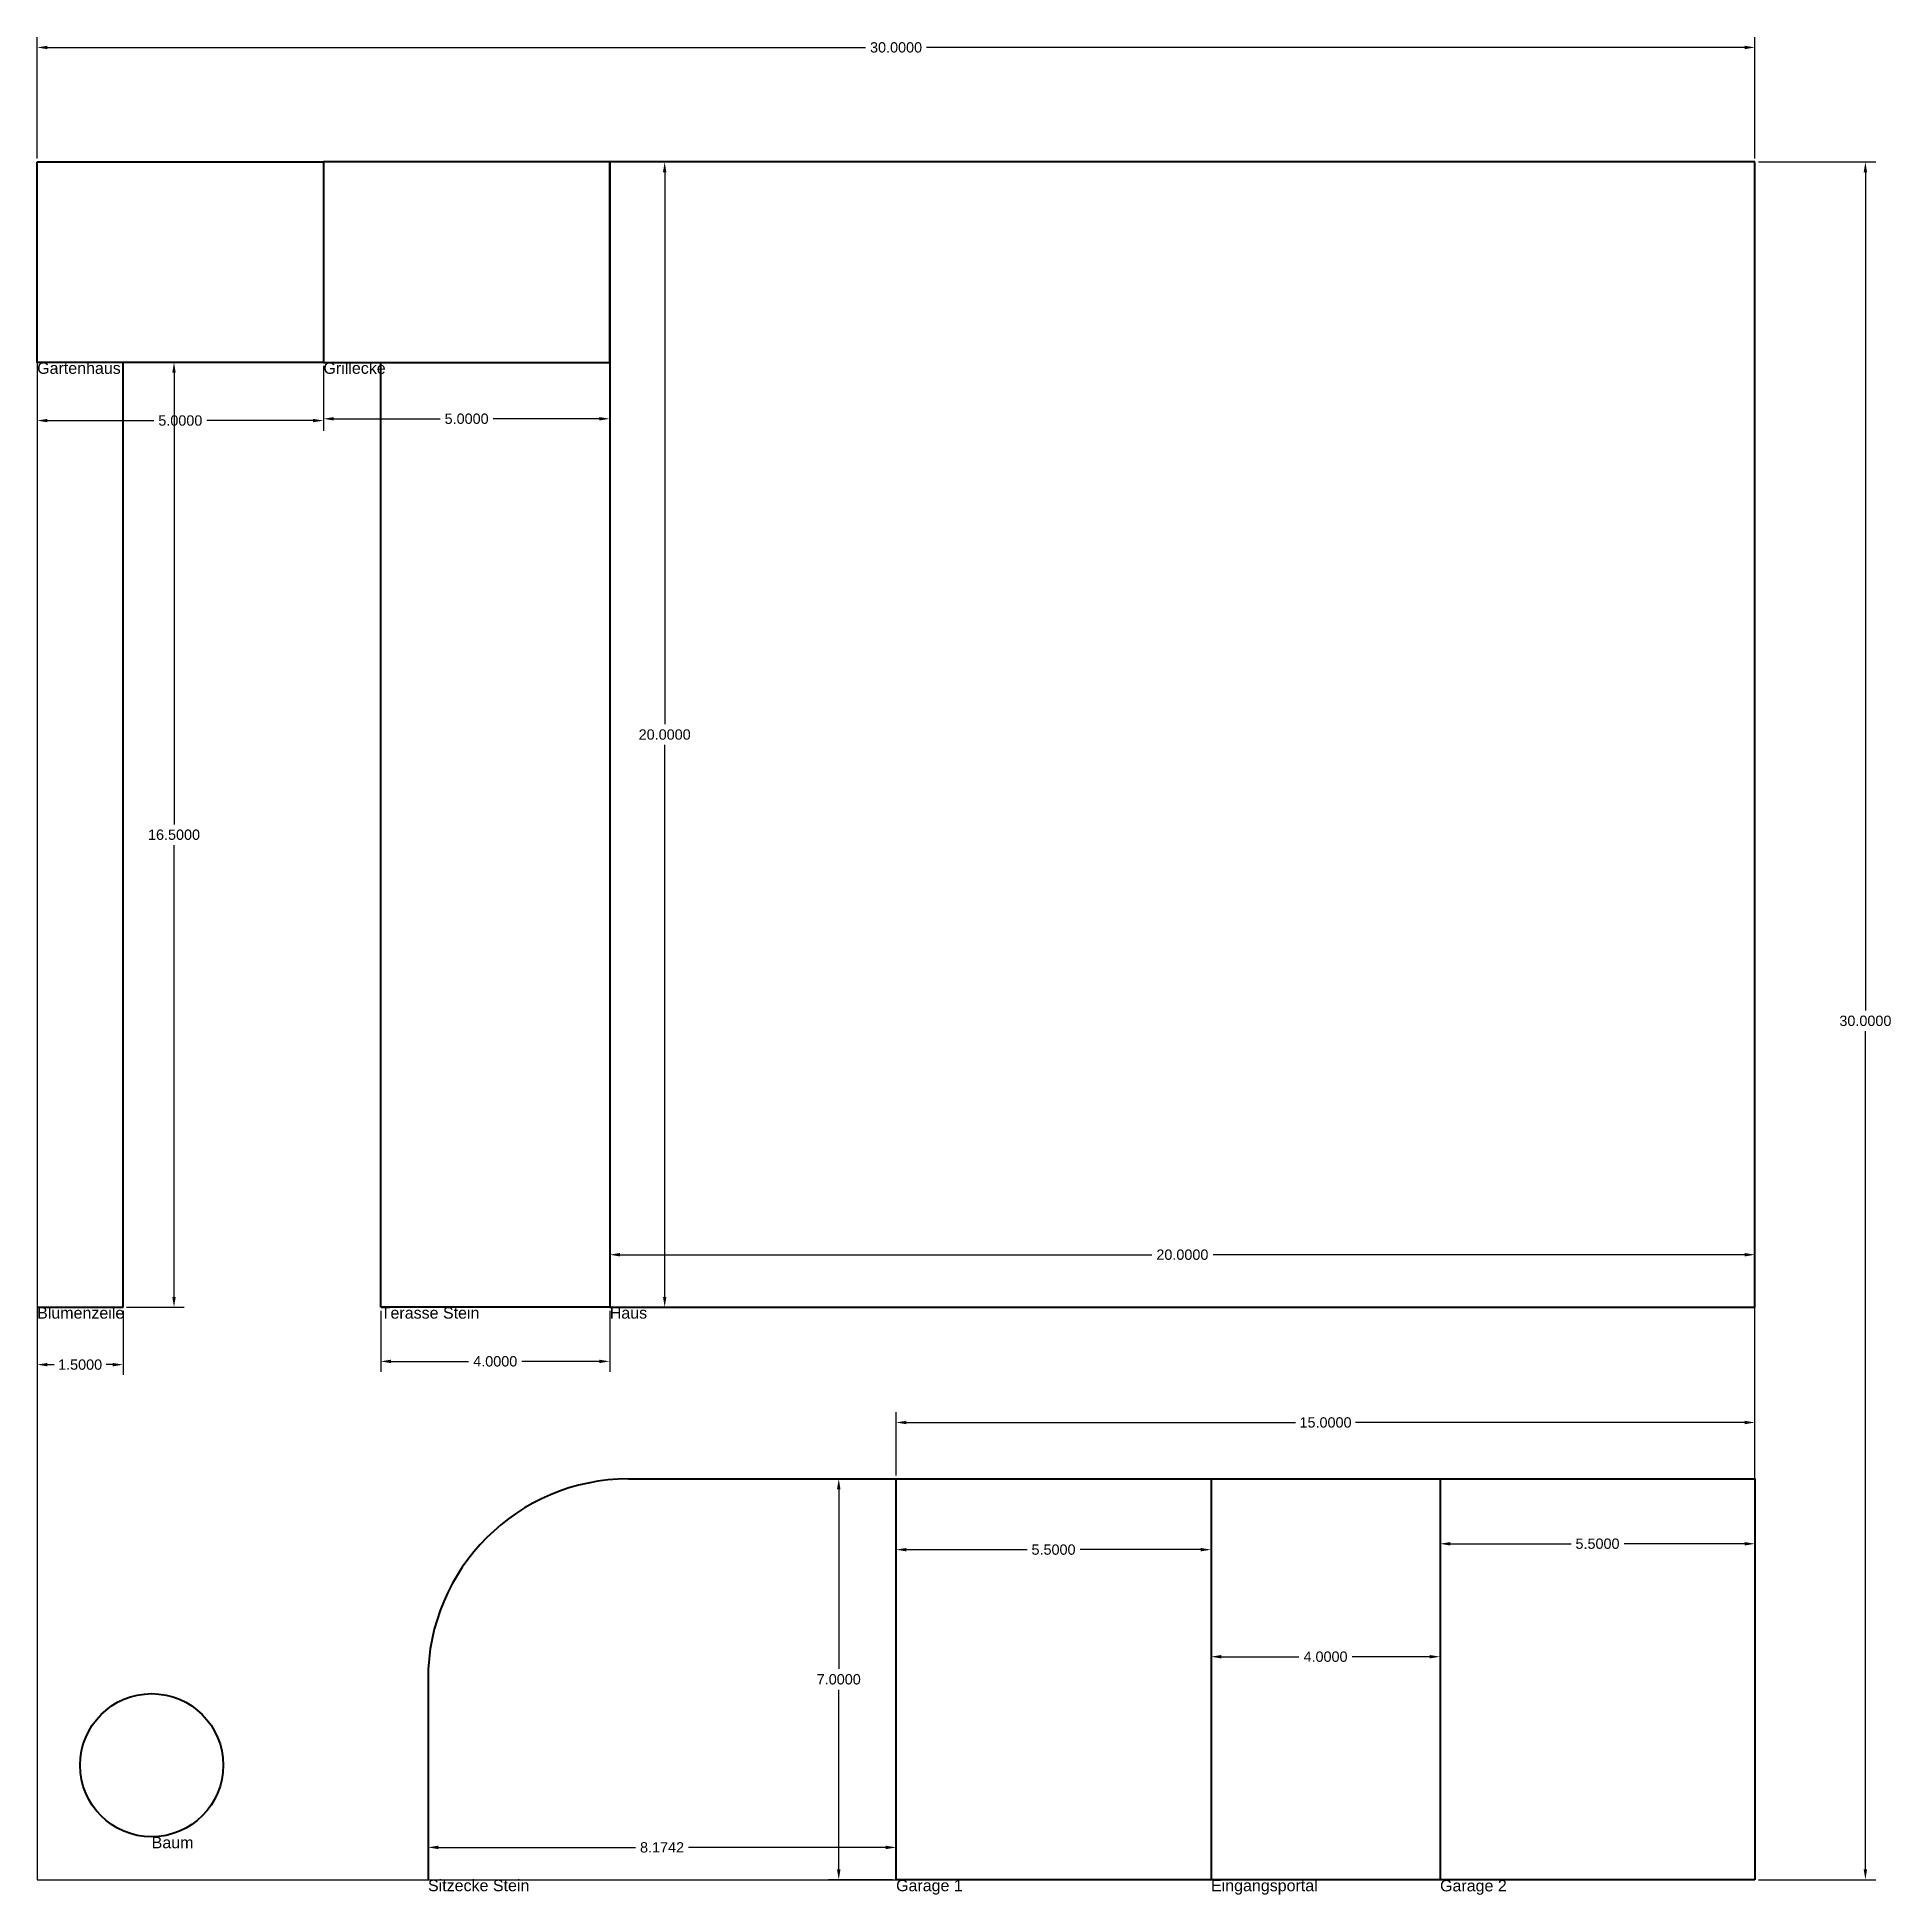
# Model space of a CAD drawing. Header units: inches. Extents: x 0 to 32.4, y -0.3 to 32.2.
import ezdxf

# ---------------------------------------------------------------- set-up
doc = ezdxf.new("R2010")
doc.units = ezdxf.units.IN
doc.header["$MEASUREMENT"] = 0
doc.styles.get("Standard").update_dxf_attribs({"font": 'arial.ttf'})
doc.dimstyles.get("Standard").update_dxf_attribs({"dimtxt": 0.18, "dimasz": 0.18, "dimexe": 0.18, "dimexo": 0.0625, "dimgap": 0.09, "dimtad": 0, "dimtih": 1, "dimtoh": 1, "dimdec": 4, "dimzin": 0, "dimdsep": 46, "dimtxsty": 'Standard', "dimcen": 0.09, "dimadec": 0, "dimazin": 0, "dimtfac": 1, "dimtdec": 4, "dimtofl": 0, "dimtmove": 0, "dimatfit": 3, "dimfxl": 1, "dimtolj": 1, "dimtzin": 0, "dimarcsym": 0})

# ---------------------------------------------------------------- blocks, each defined once
blk = doc.blocks.new('*D3')
at = {"color": 0, "lineweight": -2, "transparency": 16777216}
for p, q in [((0, 30.062), (0, 32.18)), ((30, 30.062), (30, 32.18)), ((0.18, 32), (14.467, 32)), ((29.82, 32), (15.533, 32))]:
    blk.add_line(p, q, dxfattribs=at)
at = {"color": 0, "transparency": 16777216}
for points in [[(0.18, 32.03), (0.18, 31.97), (0, 32)], [(29.82, 32.03), (29.82, 31.97), (30, 32)]]:
    blk.add_solid(points, dxfattribs=at)
at = {"layer": 'Defpoints', "color": 0, "transparency": 16777216}
for p in [(0, 32), (0, 30), (30, 30)]:
    blk.add_point(p, dxfattribs=at)
at = {"color": 0, "transparency": 16777216, "insert": (15, 32), "char_height": 0.18, "attachment_point": 5}
blk.add_mtext('\\A1;30.0000', dxfattribs=at)
blk = doc.blocks.new('*D4')
at = {"color": 0, "lineweight": -2, "transparency": 16777216}
for p, q in [((30.063, 30), (32.108, 30)), ((31.928, 29.82), (31.928, 15.182)), ((31.928, 0.18), (31.928, 14.818)), ((30.063, 0), (32.108, 0))]:
    blk.add_line(p, q, dxfattribs=at)
at = {"color": 0, "lineweight": 40, "transparency": 16777216}
for points in [[(31.898, 29.82), (31.958, 29.82), (31.928, 30)], [(31.898, 0.18), (31.958, 0.18), (31.928, 0)]]:
    blk.add_solid(points, dxfattribs=at)
at = {"layer": 'Defpoints', "color": 0, "lineweight": 40, "transparency": 16777216}
for p in [(30, 30), (31.928, 30), (30, 0)]:
    blk.add_point(p, dxfattribs=at)
at = {"color": 0, "transparency": 16777216, "insert": (31.928, 15), "char_height": 0.18, "attachment_point": 5}
blk.add_mtext('\\A1;30.0000', dxfattribs=at)
blk = doc.blocks.new('*D5')
at = {"color": 0, "lineweight": -2, "transparency": 16777216}
for p, q in [((14.938, 7), (13.819, 7)), ((13.999, 6.82), (13.999, 3.682)), ((13.999, 0.18), (13.999, 3.318)), ((14.938, 0), (13.819, 0))]:
    blk.add_line(p, q, dxfattribs=at)
at = {"color": 0, "lineweight": 40, "transparency": 16777216}
for points in [[(13.969, 6.82), (14.029, 6.82), (13.999, 7)], [(13.969, 0.18), (14.029, 0.18), (13.999, 0)]]:
    blk.add_solid(points, dxfattribs=at)
at = {"layer": 'Defpoints', "color": 0, "lineweight": 40, "transparency": 16777216}
for p in [(13.999, 7), (15, 7), (15, 0)]:
    blk.add_point(p, dxfattribs=at)
at = {"color": 0, "lineweight": 40, "transparency": 16777216, "insert": (13.999, 3.5), "char_height": 0.18, "attachment_point": 5}
blk.add_mtext('\\A1;7.0000', dxfattribs=at)
blk = doc.blocks.new('*D6')
at = {"color": 0, "lineweight": -2, "transparency": 16777216}
for p, q in [((15, 7.063), (15, 8.166)), ((30, 7.063), (30, 8.166)), ((15.18, 7.986), (21.975, 7.986)), ((29.82, 7.986), (23.025, 7.986))]:
    blk.add_line(p, q, dxfattribs=at)
at = {"color": 0, "lineweight": 40, "transparency": 16777216}
for points in [[(15.18, 8.016), (15.18, 7.956), (15, 7.986)], [(29.82, 8.016), (29.82, 7.956), (30, 7.986)]]:
    blk.add_solid(points, dxfattribs=at)
at = {"layer": 'Defpoints', "color": 0, "lineweight": 40, "transparency": 16777216}
for p in [(30, 7.986), (15, 7), (30, 7)]:
    blk.add_point(p, dxfattribs=at)
at = {"color": 0, "lineweight": 40, "transparency": 16777216, "insert": (22.5, 7.986), "char_height": 0.18, "attachment_point": 5}
blk.add_mtext('\\A1;15.0000', dxfattribs=at)
blk = doc.blocks.new('*D7')
at = {"color": 0, "lineweight": -2, "transparency": 16777216}
for p, q in [((20.5, 3.957), (20.5, 4.075)), ((20.68, 3.895), (22.033, 3.895)), ((24.32, 3.895), (22.967, 3.895)), ((24.5, 3.957), (24.5, 4.075))]:
    blk.add_line(p, q, dxfattribs=at)
at = {"color": 0, "lineweight": 40, "transparency": 16777216}
for points in [[(20.68, 3.925), (20.68, 3.865), (20.5, 3.895)], [(24.32, 3.925), (24.32, 3.865), (24.5, 3.895)]]:
    blk.add_solid(points, dxfattribs=at)
at = {"layer": 'Defpoints', "color": 0, "lineweight": 40, "transparency": 16777216}
for p in [(20.5, 3.895), (24.5, 3.895), (24.5, 3.895)]:
    blk.add_point(p, dxfattribs=at)
at = {"color": 0, "lineweight": 40, "transparency": 16777216, "insert": (22.5, 3.895), "char_height": 0.18, "attachment_point": 5}
blk.add_mtext('\\A1;4.0000', dxfattribs=at)
blk = doc.blocks.new('*D10')
at = {"color": 0, "lineweight": -2, "transparency": 16777216}
for p, q in [((10, 10.062), (10, 11.096)), ((30, 10.062), (30, 11.096)), ((10.18, 10.916), (19.465, 10.916)), ((29.82, 10.916), (20.535, 10.916))]:
    blk.add_line(p, q, dxfattribs=at)
at = {"color": 0, "lineweight": 40, "transparency": 16777216}
for points in [[(10.18, 10.946), (10.18, 10.886), (10, 10.916)], [(29.82, 10.946), (29.82, 10.886), (30, 10.916)]]:
    blk.add_solid(points, dxfattribs=at)
at = {"layer": 'Defpoints', "color": 0, "lineweight": 40, "transparency": 16777216}
for p in [(30, 10.916), (10, 10), (30, 10)]:
    blk.add_point(p, dxfattribs=at)
at = {"color": 0, "lineweight": 40, "transparency": 16777216, "insert": (20, 10.916), "char_height": 0.18, "attachment_point": 5}
blk.add_mtext('\\A1;20.0000', dxfattribs=at)
blk = doc.blocks.new('*D11')
at = {"color": 0, "lineweight": -2, "transparency": 16777216}
for p, q in [((10.062, 30), (11.139, 30)), ((10.959, 29.82), (10.959, 20.182)), ((10.959, 10.18), (10.959, 19.818)), ((10.062, 10), (11.139, 10))]:
    blk.add_line(p, q, dxfattribs=at)
at = {"color": 0, "lineweight": 40, "transparency": 16777216}
for points in [[(10.929, 29.82), (10.989, 29.82), (10.959, 30)], [(10.929, 10.18), (10.989, 10.18), (10.959, 10)]]:
    blk.add_solid(points, dxfattribs=at)
at = {"layer": 'Defpoints', "color": 0, "lineweight": 40, "transparency": 16777216}
for p in [(10, 30), (10, 10), (10.959, 10)]:
    blk.add_point(p, dxfattribs=at)
at = {"color": 0, "lineweight": 40, "transparency": 16777216, "insert": (10.959, 20), "char_height": 0.18, "attachment_point": 5}
blk.add_mtext('\\A1;20.0000', dxfattribs=at)
blk = doc.blocks.new('*D12')
at = {"color": 0, "lineweight": -2, "transparency": 16777216}
for p, q in [((0, 9.938), (0, 8.816)), ((1.5, 9.938), (1.5, 8.816)), ((0.18, 8.996), (0.295, 8.996)), ((1.32, 8.996), (1.205, 8.996))]:
    blk.add_line(p, q, dxfattribs=at)
at = {"color": 0, "lineweight": 40, "transparency": 16777216}
for points in [[(0.18, 9.026), (0.18, 8.966), (0, 8.996)], [(1.32, 9.026), (1.32, 8.966), (1.5, 8.996)]]:
    blk.add_solid(points, dxfattribs=at)
at = {"layer": 'Defpoints', "color": 0, "lineweight": 40, "transparency": 16777216}
for p in [(0, 10), (1.5, 10), (1.5, 8.996)]:
    blk.add_point(p, dxfattribs=at)
at = {"color": 0, "lineweight": 40, "transparency": 16777216, "insert": (0.75, 8.996), "char_height": 0.18, "attachment_point": 5}
blk.add_mtext('\\A1;1.5000', dxfattribs=at)
blk = doc.blocks.new('*D13')
at = {"color": 0, "lineweight": -2, "transparency": 16777216}
for p, q in [((6, 9.938), (6, 8.873)), ((10, 9.938), (10, 8.873)), ((6.18, 9.053), (7.533, 9.053)), ((9.82, 9.053), (8.467, 9.053))]:
    blk.add_line(p, q, dxfattribs=at)
at = {"color": 0, "lineweight": 40, "transparency": 16777216}
for points in [[(6.18, 9.083), (6.18, 9.023), (6, 9.053)], [(9.82, 9.083), (9.82, 9.023), (10, 9.053)]]:
    blk.add_solid(points, dxfattribs=at)
at = {"layer": 'Defpoints', "color": 0, "lineweight": 40, "transparency": 16777216}
for p in [(6, 10), (10, 10), (6, 9.053)]:
    blk.add_point(p, dxfattribs=at)
at = {"color": 0, "lineweight": 40, "transparency": 16777216, "insert": (8, 9.053), "char_height": 0.18, "attachment_point": 5}
blk.add_mtext('\\A1;4.0000', dxfattribs=at)
blk = doc.blocks.new('*D14')
at = {"color": 0, "lineweight": -2, "transparency": 16777216}
for p, q in [((0, 26.438), (0, 25.304)), ((5, 26.438), (5, 25.304)), ((0.18, 25.484), (2.037, 25.484)), ((4.82, 25.484), (2.963, 25.484))]:
    blk.add_line(p, q, dxfattribs=at)
at = {"color": 0, "lineweight": 40, "transparency": 16777216}
for points in [[(0.18, 25.514), (0.18, 25.454), (0, 25.484)], [(4.82, 25.514), (4.82, 25.454), (5, 25.484)]]:
    blk.add_solid(points, dxfattribs=at)
at = {"layer": 'Defpoints', "color": 0, "lineweight": 40, "transparency": 16777216}
for p in [(0, 26.5), (5, 26.5), (0, 25.484)]:
    blk.add_point(p, dxfattribs=at)
at = {"color": 0, "lineweight": 40, "transparency": 16777216, "insert": (2.5, 25.484), "char_height": 0.18, "attachment_point": 5}
blk.add_mtext('\\A1;5.0000', dxfattribs=at)
blk = doc.blocks.new('*D16')
at = {"color": 0, "lineweight": -2, "transparency": 16777216}
for p, q in [((5, 26.438), (5, 25.335)), ((10, 26.438), (10, 25.335)), ((5.18, 25.515), (7.037, 25.515)), ((9.82, 25.515), (7.963, 25.515))]:
    blk.add_line(p, q, dxfattribs=at)
at = {"color": 0, "lineweight": 40, "transparency": 16777216}
for points in [[(5.18, 25.545), (5.18, 25.485), (5, 25.515)], [(9.82, 25.545), (9.82, 25.485), (10, 25.515)]]:
    blk.add_solid(points, dxfattribs=at)
at = {"layer": 'Defpoints', "color": 0, "lineweight": 40, "transparency": 16777216}
for p in [(5, 26.5), (10, 26.5), (10, 25.515)]:
    blk.add_point(p, dxfattribs=at)
at = {"color": 0, "lineweight": 40, "transparency": 16777216, "insert": (7.5, 25.515), "char_height": 0.18, "attachment_point": 5}
blk.add_mtext('\\A1;5.0000', dxfattribs=at)
blk = doc.blocks.new('*D17')
at = {"color": 0, "lineweight": -2, "transparency": 16777216}
for p, q in [((1.563, 26.5), (2.57, 26.5)), ((2.39, 26.32), (2.39, 18.432)), ((2.39, 10.18), (2.39, 18.068)), ((1.563, 10), (2.57, 10))]:
    blk.add_line(p, q, dxfattribs=at)
at = {"color": 0, "lineweight": 40, "transparency": 16777216}
for points in [[(2.36, 26.32), (2.42, 26.32), (2.39, 26.5)], [(2.36, 10.18), (2.42, 10.18), (2.39, 10)]]:
    blk.add_solid(points, dxfattribs=at)
at = {"layer": 'Defpoints', "color": 0, "lineweight": 40, "transparency": 16777216}
for p in [(1.5, 26.5), (2.39, 26.5), (1.5, 10)]:
    blk.add_point(p, dxfattribs=at)
at = {"color": 0, "lineweight": 40, "transparency": 16777216, "insert": (2.39, 18.25), "char_height": 0.18, "attachment_point": 5}
blk.add_mtext('\\A1;16.5000', dxfattribs=at)
blk = doc.blocks.new('*D20')
at = {"color": 0, "lineweight": -2, "transparency": 16777216}
for p, q in [((6.826, 0.062), (6.826, 0.745)), ((15, 0.062), (15, 0.745)), ((7.006, 0.565), (10.45, 0.565)), ((14.82, 0.565), (11.376, 0.565))]:
    blk.add_line(p, q, dxfattribs=at)
at = {"color": 0, "lineweight": 40, "transparency": 16777216}
for points in [[(7.006, 0.595), (7.006, 0.535), (6.826, 0.565)], [(14.82, 0.595), (14.82, 0.535), (15, 0.565)]]:
    blk.add_solid(points, dxfattribs=at)
at = {"layer": 'Defpoints', "color": 0, "lineweight": 40, "transparency": 16777216}
for p in [(6.826, 0.565), (6.826, 0), (15, 0)]:
    blk.add_point(p, dxfattribs=at)
at = {"color": 0, "lineweight": 40, "transparency": 16777216, "insert": (10.913, 0.565), "char_height": 0.18, "attachment_point": 5}
blk.add_mtext('\\A1;8.1742', dxfattribs=at)
blk = doc.blocks.new('*D21')
at = {"color": 0, "lineweight": -2, "transparency": 16777216}
for p, q in [((15, 6.938), (15, 5.585)), ((20.5, 6.938), (20.5, 5.585)), ((15.18, 5.765), (17.287, 5.765)), ((20.32, 5.765), (18.213, 5.765))]:
    blk.add_line(p, q, dxfattribs=at)
at = {"color": 0, "lineweight": 40, "transparency": 16777216}
for points in [[(15.18, 5.795), (15.18, 5.735), (15, 5.765)], [(20.32, 5.795), (20.32, 5.735), (20.5, 5.765)]]:
    blk.add_solid(points, dxfattribs=at)
at = {"layer": 'Defpoints', "color": 0, "lineweight": 40, "transparency": 16777216}
for p in [(15, 7), (20.5, 7), (15, 5.765)]:
    blk.add_point(p, dxfattribs=at)
at = {"color": 0, "lineweight": 40, "transparency": 16777216, "insert": (17.75, 5.765), "char_height": 0.18, "attachment_point": 5}
blk.add_mtext('\\A1;5.5000', dxfattribs=at)
blk = doc.blocks.new('*D22')
at = {"color": 0, "lineweight": -2, "transparency": 16777216}
for p, q in [((24.5, 6.938), (24.5, 5.688)), ((30, 6.938), (30, 5.688)), ((24.68, 5.868), (26.787, 5.868)), ((29.82, 5.868), (27.713, 5.868))]:
    blk.add_line(p, q, dxfattribs=at)
at = {"color": 0, "lineweight": 40, "transparency": 16777216}
for points in [[(24.68, 5.898), (24.68, 5.838), (24.5, 5.868)], [(29.82, 5.898), (29.82, 5.838), (30, 5.868)]]:
    blk.add_solid(points, dxfattribs=at)
at = {"layer": 'Defpoints', "color": 0, "lineweight": 40, "transparency": 16777216}
for p in [(24.5, 7), (30, 7), (30, 5.868)]:
    blk.add_point(p, dxfattribs=at)
at = {"color": 0, "lineweight": 40, "transparency": 16777216, "insert": (27.25, 5.868), "char_height": 0.18, "attachment_point": 5}
blk.add_mtext('\\A1;5.5000', dxfattribs=at)

msp = doc.modelspace()

# ---------------------------------------------------------------- linework, layer by layer
at = {"lineweight": 40}
for p, q in [((1.5, 10), (1.5, 26.5)), ((6, 10), (6, 26.5)), ((0, 10), (1.5, 10)), ((10, 10), (6, 10)), ((10.32578, 7), (15, 7.00003)), ((20.5, 7), (20.5, 0)), ((24.5, 7), (24.5, 0)), ((6.82578, 3.5), (6.82578, 0))]:
    msp.add_line(p, q, dxfattribs=at)
msp.add_lwpolyline([(0, 0), (30, 0), (30, 30), (0, 30)], close=True)
for points in [[(0, 30), (5, 30), (5, 26.5), (0, 26.5)], [(5, 26.5), (10, 26.5), (10, 30), (5, 30)], [(30, 30), (10, 30), (10, 10), (30, 10)], [(30, 0), (15, 0), (15, 7.00003), (30, 7.00003)]]:
    msp.add_lwpolyline(points, close=True, dxfattribs=at)
msp.add_circle((2, 2), 1.25, dxfattribs=at)
msp.add_arc((10.32578, 3.5), 3.5, 90, 180, dxfattribs=at)

# ---------------------------------------------------------------- texts
at = {"lineweight": 40, "char_height": 0.2, "attachment_point": 1}
for s, width, heights, insert in [('Gartenhaus', 2.0582758, [0], (0, 26.5)), ('Grillecke', 1.5077631, [0], (5, 26.5)), ('Blumenzeile', 1.5, [0], (0, 10)), ('Terasse Stein', 2.8530735, [0], (6, 10)), ('Haus', 3.5973492, [0], (10, 10)), ('Sitzecke Stein', 3.3409678, [0], (6.82578, 0)), ('Garage 1', 4.532792, [0], (15, 0)), ('Eingangsportal', 2.3437691, [0.92019], (20.5, 0)), ('Garage 2', 2.3334249, [0], (24.5, -0.00318))]:
    msp.add_mtext_dynamic_manual_height_columns(s, width=width, gutter_width=1, heights=heights, dxfattribs=dict(at, insert=insert))
at = {"lineweight": 40, "insert": (2, 0.75), "char_height": 0.2, "width": 0.713869, "attachment_point": 1}
msp.add_mtext('Baum', dxfattribs=at)

# ---------------------------------------------------------------- dimensions: what is measured, and where the dimension line sits
dim = msp.add_linear_dim(base=(0, 32), p1=(30, 30), p2=(0, 30), dimstyle='Standard')
dim.commit()
dim.dimension.update_dxf_attribs({"geometry": '*D3', "text_midpoint": (15, 32)})
at = {"lineweight": 40}
for base, p1, p2, picture, middle in [((10.95854, 10), (10, 30), (10, 10), '*D11', (10.95854, 20)), ((2.39039, 26.5), (1.5, 10), (1.5, 26.5), '*D17', (2.39039, 18.25)), ((13.99865, 7.00003), (15, 0), (15, 7.00003), '*D5', (13.99865, 3.50002))]:
    dim = msp.add_linear_dim(base=base, p1=p1, p2=p2, angle=90, dimstyle='Standard', dxfattribs=at)
    dim.commit()
    dim.dimension.update_dxf_attribs({"geometry": picture, "text_midpoint": middle})
dim = msp.add_linear_dim(base=(31.92793, 30), p1=(30, 0), p2=(30, 30), angle=90, dimstyle='Standard')
dim.commit()
dim.dimension.update_dxf_attribs({"geometry": '*D4', "text_midpoint": (31.92793, 15)})
for base, p1, p2, picture, middle in [((0, 25.48376), (5, 26.5), (0, 26.5), '*D14', (2.5, 25.48376)), ((10, 25.51479), (5, 26.5), (10, 26.5), '*D16', (7.5, 25.51479)), ((30, 10.91596), (10, 10), (30, 10), '*D10', (20, 10.91596)), ((1.5, 8.99577), (0, 10), (1.5, 10), '*D12', (0.75, 8.99577)), ((6, 9.05258), (10, 10), (6, 10), '*D13', (8, 9.05258)), ((30, 7.98566), (15, 7.00003), (30, 7.00003), '*D6', (22.5, 7.98566)), ((24.5, 3.89457), (20.5, 3.89457), (24.5, 3.89457), '*D7', (22.5, 3.89457)), ((6.82578, 0.56517), (15, 0), (6.82578, 0), '*D20', (10.91289, 0.56517))]:
    dim = msp.add_linear_dim(base=base, p1=p1, p2=p2, dimstyle='Standard', dxfattribs=at)
    dim.commit()
    dim.dimension.update_dxf_attribs({"geometry": picture, "text_midpoint": middle})
for p1, p2, distance, picture, middle in [((20.5, 7), (15, 7.00003), 1.23472, '*D21', (17.74999, 5.7653)), ((24.5, 7), (30, 7.00003), -1.13231, '*D22', (27.25001, 5.8677))]:
    dim = msp.add_aligned_dim(p1=p1, p2=p2, distance=distance, dimstyle='Standard', dxfattribs=at)
    dim.commit()
    dim.dimension.update_dxf_attribs({"geometry": picture, "text_midpoint": middle})

doc.saveas('drawing.dxf')
